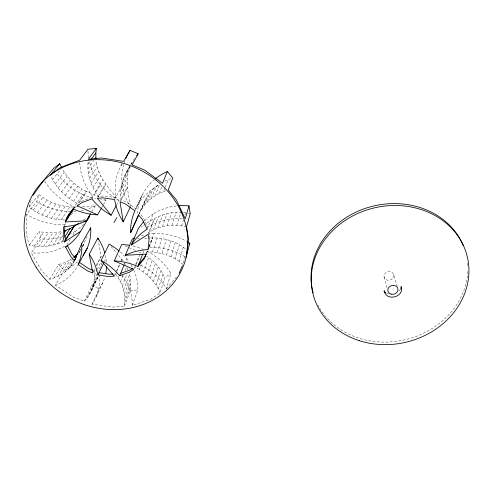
<?xml version="1.0" encoding="UTF-8"?>
<svg xmlns="http://www.w3.org/2000/svg" width="493" height="493" viewBox="0 0 493 493"><rect width="100%" height="100%" fill="white"/><g stroke="black" fill="none" stroke-linecap="round" stroke-linejoin="round"><path stroke-width="0.37" stroke-dasharray="2.46 1.85" d="M77.364 206.875C63.603 208.015 49.682 203.196 39.064 194.476L36.722 201.588L26.591 214.313L26.228 233.707L29.272 245.15C41.079 247.893 54.07 246.765 64.626 240.529M71.331 258.837L70.216 259.626L55.432 285.281L72.73 296.774L84.297 301.205C92.24 293.366 95.759 281.614 93.849 270.663M99.216 274.539A57.712 48.246 25.2 0 1 92.08 304.187L112.318 307.133L124.193 306.128C126.454 294.697 122.517 282.717 115.251 273.818L113.729 273.954M101.453 262.763L101.404 264.784L98.477 270.83M124.193 306.128C128.883 296.016 133.196 284.541 129.154 273.455M154.599 179.409A56.073 51.161 15.8 0 0 142.539 194.482L135.809 208.767L126.411 202.038L121.025 199.844C118.93 187.414 123.909 175.305 130.509 165.032M130.325 206.105C128.346 193.139 124.433 179.064 130.127 166.418M149.724 238.766L149.86 237.33L148.898 232.234C160.046 225.443 173.893 223.828 186.508 226.823M122.054 163.886A60.023 55.154 21.5 0 0 115.436 195.604L115.608 197.644L104.183 195.924L98.588 196.467C90.595 186.274 86.441 172.895 88.339 159.991M105.422 255.411L106.205 259.903A55.456 46.866 25.8 0 1 106.47 262.88M114.561 199.566L122.27 185.411L122.116 183.439A57.576 53.306 22.5 0 1 124.698 161.149M183.414 262.923L185.491 255.004M183.032 264.365L179.304 261.487L183.242 247.184C173.604 240.436 161.63 237.158 149.903 238.094M140.671 265.148A55.783 47.273 17.9 0 1 166.443 288.713L170.806 273.609A53.663 45.972 18.3 0 0 146.094 250.764M179.304 261.487L175.28 258.936L179.378 244.713M181.671 225.899L183.421 220.032M184.943 214.899L185.602 212.699L187.586 213.081M175.28 258.936L171.003 256.748L175.274 242.599M121.783 274.965A56.375 47.248 21.4 0 1 132.241 305.45L150.661 299.208L160.052 292.965L164.644 277.744L170.806 273.609M160.052 292.965L158.296 289.021L162.967 273.917C159.257 266.725 153.594 260.569 146.766 256.237M176.784 225.418L180.906 212.243C166.141 211.029 152.707 218.609 141.269 227.1M171.003 256.748L166.523 254.949L170.972 240.849M158.296 289.021L156.096 285.213L160.86 270.219M64.645 219.94C51.71 219.989 39.002 215.047 28.988 206.968L31.675 198.71M156.096 285.213L153.477 281.571L158.358 266.688M171.903 225.4L176.217 212.224M146.439 253.26L146.976 251.96L147.549 251.929L152.343 252.034L161.883 253.55L166.517 239.499M153.477 281.571L150.464 278.144L155.468 263.367M167.072 225.831L171.582 212.649M157.144 252.576L161.963 238.557M150.464 278.144L147.093 274.971L152.232 260.286M162.351 226.718L167.047 213.506M152.343 252.034L157.359 238.033M132.241 305.45L137.843 289.896A54.212 45.941 21.9 0 0 133.893 270.454M147.093 274.971L143.383 272.081L148.683 257.488M157.797 228.043L162.665 214.794M147.549 251.929L148.066 250.53M149.367 247.03L152.75 237.94M146.156 254.16L147.499 250.561M149.065 246.364L152.201 237.971M149.139 246.673L154.044 233.509L156.065 233.54A53.873 46.977 15.5 0 1 186.699 241.385M143.383 272.081L139.39 269.511L141.208 264.673M153.452 229.787L158.487 216.482M142.927 253.42L144.03 250.549M124.747 302.16L130.645 286.704M142.539 194.482L140.585 198.833A56.073 51.161 15.8 0 0 137.405 215.349M124.828 298.099L130.744 282.76M149.361 231.938L154.555 218.565M124.439 293.988L130.38 278.767M139.39 269.511L135.144 267.292L135.945 265.228M136.216 264.538L140.24 254.222M148.079 234.335L154.112 218.855M133.726 269.326L135.421 265M135.692 264.31L138.921 256.058M182.12 218.633A56.978 50.323 13.7 0 0 149.706 226.121L147.925 227.082L143.143 217.327L139.494 213.068C144.246 203.054 153.237 195.413 163.547 191.543L164.945 187.999M165.223 187.291L168.292 179.489L171.472 178.466M123.577 289.878L129.573 274.774M147.099 229.159L153.187 213.87L154.907 212.939A54.754 48.832 14.1 0 1 176.506 205.951M122.252 285.804L126.867 274.391M159.134 193.453L161.735 187.038M120.471 281.811L123.102 275.439M125.148 270.484L126.615 266.947M154.987 195.783L160.065 183.587M124.433 264.297L126.781 258.726L124.809 256.539M82.584 246.451L87.803 234.637M118.246 277.947L118.844 276.542M151.16 198.5L156.386 186.218L158.838 184.468M115.608 274.244L116.514 272.154M116.816 271.458L119.848 264.482M121.358 261L121.962 259.601L118.271 255.127M147.684 201.575L153.04 189.195L156.386 186.218M114.253 276.117L116.163 271.729M116.465 271.033L119.497 264.069M121.019 260.587L121.623 259.195M144.597 204.971L150.069 192.48L153.04 189.195M141.935 208.65L147.499 196.041L150.069 192.48M138.607 215.071L145.355 199.831L147.499 196.041M136.117 208.471L136.764 207.035A58.402 52.831 15.3 0 1 159.831 184.573M138.662 214.646L145.355 199.831M96.338 296.552L103.339 281.281M92.08 304.187L99.204 288.701A55.456 46.866 25.8 0 0 104.793 277.263M134.897 210.751L141.62 196.152M92.672 287.573L98.218 275.969M89.301 294.876L98.421 276.209L91.205 291.326M93.695 283.635L97.275 276.185M104.368 261.58L106.038 258.104M86.99 298.179L94.336 282.865L96.573 279.654M84.297 301.205L91.723 285.811L94.336 282.865M94.249 279.568L96.85 274.188M94.336 275.396L96.942 270.065M97.269 269.4L101.503 260.735M92.998 272.376L94.829 268.685M96.468 265.388L101.053 256.144M93.941 271.175L95.248 268.531M96.56 265.887L101.145 256.637L98.372 241.052M131.009 164.348L134.416 158.506M120.939 199.289L127.379 186.995M120.015 201.785L127.459 187.537M116.422 205.193L118.899 200.497C109.421 188.776 97.669 176.796 96.184 160.94M120.6 194.63L127.071 182.496M52.837 245.28L61.754 231.556C54.322 233.3 46.527 233.158 39.107 231.451L41.011 238.858L31.299 252.792L41.301 270.337L49.768 279.291C59.832 276.758 69.199 270.472 74.252 261.265M120.76 189.978L127.249 177.998M121.432 185.38L127.909 173.554M122.603 180.888L129.049 169.21M126.418 172.396L130.127 166.511M130.879 164.36L132.364 161.686M124.273 176.543L130.663 165.019M79.028 252.582L80.84 249.366M82.645 246.155L83.73 244.226M73.593 262.486L74.326 261.191M78.701 253.414L81.622 248.225M82.454 246.605L83.545 244.676M71.202 265.887L73.777 261.321M68.416 268.999L73.26 260.458M101.595 207.818L103.062 205.254M103.425 204.613L105.989 200.133L103.234 198.901M65.267 271.785L73.192 257.913M58.026 276.308L66.58 261.647L70.216 259.626M120.982 165.814L122.141 163.849M54.008 277.997L62.703 263.293L66.58 261.647M91.809 211.694L95.291 205.852L81.844 206.616M400.68 289.064L398.406 291.696M49.768 279.291L58.618 264.55L62.703 263.293M97.429 198.383L105.94 184.277M98.206 195.998L105.576 183.827M66.943 244.935L70.129 239.709M72.921 235.136L75.312 231.217L77.549 229.565A58.784 50.687 33.3 0 0 84.352 223.409M91.784 198.925L100.547 184.807L99.352 183.088A59.037 54.421 31.3 0 1 89.221 160.903M95.377 191.906L102.883 179.871M61.372 242.291L63.012 239.69M57.206 243.992L62.383 235.907M92.961 187.58L100.584 175.699M64.263 225.702L66.154 222.805M71.454 214.708L73.081 212.212M79.391 202.672L86.7 191.494M99.099 197.046L86.164 191.253L78.023 203.664C65.816 197.804 55.703 187.586 50.378 175.101M74.314 208.231L75.121 206.998M90.989 183.076L98.711 171.342M48.289 246.13L57.379 232.382M73.069 208.989L82.645 194.501L85.616 195.678A59.955 54.15 35.8 0 0 95.685 198.771M73.759 208.262L74.566 207.029M73.531 201.273L81.869 188.942L86.164 191.253M61.169 219.866L69.901 206.937M43.618 246.543L52.887 232.788M89.486 178.423L97.287 166.85M38.855 246.518L48.314 232.77M88.457 173.672L96.326 162.265M56.288 219.311L65.212 206.407M69.26 198.488L77.777 186.249C71.208 181.436 65.705 175.2 61.841 168.027M34.06 246.056L43.704 232.32M80.076 250.426L80.846 249.329M87.933 168.871L93.645 160.749M51.42 218.307L60.547 205.433M29.272 245.15L39.107 231.451M65.242 195.327L73.944 183.199M87.914 164.064L90.114 160.989M46.625 216.858L55.949 204.034M61.533 191.832L70.394 179.822M41.936 214.985L51.457 202.222M73.5 208.188L74.369 207.023L72.403 205.994A62.556 56.116 34.6 0 1 44.666 181.196M58.156 188.024L67.177 176.143M37.406 212.693L47.118 200.01M55.148 183.938L64.312 172.199M33.074 210.012L42.977 197.422M52.548 179.618L60.91 169.185M28.988 206.968L39.064 194.476M129.024 168.495L130.331 166.948M166.443 288.713L177.585 275.655M81.591 201.692L82.793 200.805L92.974 197.009L91.723 195.228A61.576 56.387 29.9 0 1 79.706 162.462M153.187 213.87L150.84 215.558A54.754 48.832 14.1 0 0 144.153 221.314M79.767 222.614L81.012 221.788M83.502 220.137L85.992 218.485M164.656 181.073L168.292 179.489M163.547 191.543L165.537 190.914M75.312 231.217L73.679 232.117A58.784 50.687 33.3 0 1 69.538 234.298M73.488 211.589L76.495 211.281M154.044 233.509L151.043 233.811A53.873 46.977 15.5 0 0 148.917 234.058M130.103 290.568L137.843 289.896M137.646 238.754L139.174 238.674M144.535 238.384L149.132 238.131M149.872 247.455L150.981 247.394A56.023 48.345 15.1 0 1 185.467 257.026M183.587 212.501L185.602 212.699M388.94 294.062L386.192 293.261M188.252 213.21L190.243 213.592M64.934 224.679L62.814 224.648A62.457 54.587 34.7 0 1 26.591 214.313M161.883 253.55L166.523 254.949M91.723 285.811L99.204 288.701M143.592 249.55L141.46 248.719A53.663 45.972 18.3 0 0 132.444 245.939M134.614 267.058L135.144 267.292M125.16 245.982L135.458 250.506M138.89 252.015L140.776 252.841M77.777 186.249L81.869 188.942M183.242 247.184L186.218 249.501M82.645 194.501L80.76 193.509A59.955 54.15 35.8 0 1 56.498 172.889M58.618 264.55L64.035 270.361A57.133 48.567 29.7 0 0 78.837 260.415M100.547 184.807L102.643 187.192A59.037 54.421 31.3 0 0 118.899 200.497M111.079 246.426L116.354 252.81M121.962 259.601L122.806 260.803M124.489 263.194L125.197 264.445M162.967 273.917L164.644 277.744M126.898 267.594L128.309 270.823M126.781 258.726L127.897 260.298A54.212 45.941 21.9 0 1 129.493 262.535M393.79 274.965A4.973 4.332 -13.1 0 1 387.171 280.11A4.973 4.332 -13.1 0 1 385.772 272.734A4.973 4.332 -13.1 0 1 393.79 274.965L397.099 285.94M384.041 276.93L387.054 287.949M122.27 185.411L122.886 188.351A57.576 53.306 22.5 0 0 129.677 205.618M105.989 200.133A59.955 54.15 35.8 0 1 100.831 199.671M95.291 205.852A59.863 52.739 35.8 0 1 87.581 209.007M83.514 210.123A59.863 52.739 35.8 0 1 80.032 210.813M70.733 211.571A59.863 52.739 35.8 0 1 36.722 201.588M78.615 264.001A59.511 50.076 29 0 1 55.432 285.281M64.645 246.21A61.292 52.369 32.4 0 1 31.299 252.792M120.317 252.046A54.212 45.941 21.9 0 1 124.341 256.021M130.959 264.827A54.212 45.941 21.9 0 1 132.284 267.169M467.567 263.126A78.88 68.7 -13.2 0 1 467.734 265.4M467.746 271.507A78.88 68.7 -13.2 0 1 406.294 339.449A78.88 68.7 -13.2 0 1 319.76 308.298M319.002 307.01A78.88 68.7 -13.2 0 1 317.899 304.994M141.312 235.617A53.873 46.977 15.5 0 1 145.417 234.643M61.915 237.115A58.784 50.687 33.3 0 1 41.011 238.858M88.666 158.013A59.037 54.421 31.3 0 1 87.957 150.716"/><path stroke-width="0.74" d="M95.981 158.956L95.845 152.99L96.345 148.399L87.933 149.256L79.644 160.194L59.998 167.756L50.378 175.101L59.789 163.664L61.545 167.404M64.836 226.854L64.491 234.828L65.717 239.888L65.279 240.177L73.74 226.607L78.523 223.434M401.339 287.074L401.16 288.578L401.092 286.593C404.722 297.168 385.988 301.889 384.232 290.778L384.491 291.554M98.951 273.067L99.038 272.691L109.914 274.287L112.965 274.022M187.322 241.743A53.873 46.977 15.5 0 1 189.774 243.24L186.095 257.42L188.431 238.458L186.508 226.823L190.243 213.592L188.998 205.889A54.754 48.832 14.1 0 0 178.688 205.754M188.998 205.889L185.195 218.861L176.42 200.004L168.187 190.07L172.747 178.059L167.374 171.515A56.073 51.161 15.8 0 0 155.696 178.515M90.65 213.648L86.392 220.79L65.267 221.967L66.956 217.191L73.069 208.989L76.187 210.215A62.968 56.418 34.4 0 0 97.571 214.862L101.231 208.459M78.245 264.636L79.182 262.042A59.887 50.311 28.9 0 0 81.721 243.548L90.706 227.784A57.133 48.567 29.7 0 1 88.179 245.631L87.273 248.133L78.245 264.636L87.501 270.916L92.715 272.943L89.245 254.178L97.836 238.033A55.456 46.866 25.8 0 1 104.769 252.854M148.27 248.996L148.676 247.905M129.604 245.366A53.663 45.972 18.3 0 0 121.722 244.473L114.284 260.871A56.116 47.47 17.8 0 1 134.959 265.289L137.941 266.442L142.65 254.135M167.374 171.515L162.567 183.291L144.535 170.054L132.075 164.884L138.188 153.761L130.097 150.377L123.62 161.377L101.41 157.994L88.407 159.307L96.345 148.399M146.168 253.907L145.09 256.508L138.804 264.186L139.131 264.482M119.238 251.11A54.212 45.941 21.9 0 0 109.163 244.103L101.133 260.477A56.713 47.451 21.3 0 1 117.568 273.375L119.645 275.642L124.137 264.994M66.284 246.013L65.624 247.092L70.782 256.526L74.517 260.581L81.721 243.548M90.127 229.159L90.706 227.784M134.768 237.903A53.873 46.977 15.5 0 0 132.284 239.043L125.308 255.257A56.362 48.554 15 0 1 144.93 249.846L148.066 249.538L149.052 239.456L148.079 234.335L131.311 245.015L138.058 229.165A54.754 48.832 14.1 0 1 143.691 221.801M189.183 244.583L189.774 243.24M179.15 273.165L182.435 265.715M130.435 206.85L123.225 221.85L120.015 201.785L125.432 203.985L134.897 210.751L133.825 213.531A58.766 53.09 15.2 0 0 130.602 232.788L138.046 216.014M130.602 232.788L138.607 215.071L142.28 219.354L147.099 229.159L144.64 230.915A57.324 50.557 13.7 0 0 131.311 245.015M101.133 260.477L114.253 276.117L108.879 276.585L97.934 274.977L103.703 262.966M97.571 214.862L77.302 205.871L81.536 202.746L91.784 198.925L93.99 201.409A61.976 56.689 29.8 0 0 111.104 215.25L116.065 205.864M74.517 260.581L75.768 258.363L72.058 254.326L67.307 245.606M75.62 258.055L76.723 256.095M74.745 257.833L77.956 253.038M113.963 222.608L116.81 217.579M401 288.559L401.327 287.986M65.624 247.092L67.954 245.385A61.687 52.628 32.3 0 0 80.624 231.334L89.726 216.008L88.481 216.834M86.392 220.79A62.87 54.877 34.6 0 1 66.734 226.41L63.585 226.731L63.153 236.936L64.392 242.02L74.166 226.324M64.651 237.096L69.975 228.653L73.74 226.607M64.373 232.795L65.97 230.305L69.975 228.653M77.302 205.871L77.943 204.891M65.267 221.967L73.907 208.847M66.845 218.732L73.352 208.878M94.964 158.875L95.839 157.631M33.013 195.351L43.939 180.019L53.577 168.421L59.789 163.664M90.995 159.757L95.845 152.99M73.069 208.767L68.287 215.182L66.61 219.933L66.031 219.964M137.941 266.442L144.264 258.733L146.156 254.16L125.308 255.257M136.721 155.505L138.188 153.761M87.273 248.133L86.441 249.692A57.133 48.567 29.7 0 1 83.064 255.356M79.182 262.67L79.472 262.399L88.666 268.642L92.548 270.158M73.568 257.254L76.606 254.548M132.833 268.284L130.454 269.911L120.612 273.35L120.754 273.732M64.392 242.02L80.624 231.334M119.645 275.642L129.548 272.191L133.726 269.326L114.284 260.871M64.565 230.724L65.97 230.305M385.193 292.608L384.257 291.899L385.323 292.897L384.078 291.234L384.891 292.608M111.104 215.25L97.429 198.383L103.062 197.835L114.561 199.566L115.22 202.623A60.405 55.438 21.3 0 0 123.225 221.85M97.934 274.977L97.275 272.191A58.063 48.456 25.1 0 0 89.245 254.178M97.836 238.033L98.107 239.543M106.519 266.577A55.456 46.866 25.8 0 1 105.816 273.085M125.727 158.512A57.576 53.306 22.5 0 1 130.097 150.377M313.135 292.811A78.88 68.7 -13.2 0 1 367.156 207.775A78.88 68.7 -13.2 0 1 463.186 245.422M87.23 219.853A58.784 50.687 33.3 0 1 85.837 221.671M89.726 216.008A58.784 50.687 33.3 0 1 87.674 219.231M36.155 267.243A83.539 73.124 24.2 0 0 177.936 276.826A83.539 73.124 24.2 0 0 103.887 159.88A83.539 73.124 24.2 0 0 36.155 267.243M359.311 340.681A79.348 69.008 -13.1 0 0 468.35 262.313A79.348 69.008 -13.1 0 0 342.61 222.207A79.348 69.008 -13.1 0 0 359.311 340.681M391.097 294.148A5.158 4.449 -12.5 0 0 397.974 288.867A5.158 4.449 -12.5 0 0 389.673 286.575A5.158 4.449 -12.5 0 0 391.097 294.148"/></g></svg>
